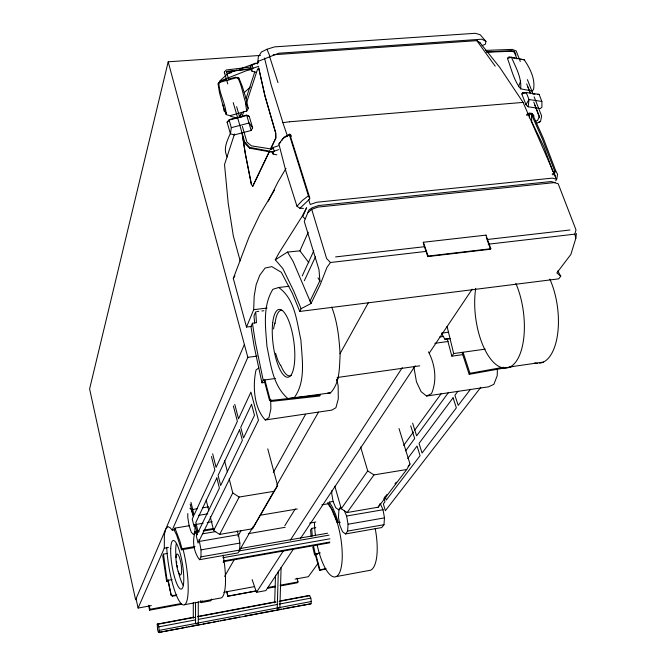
<?xml version="1.0" encoding="UTF-8"?>
<svg xmlns="http://www.w3.org/2000/svg" width="666" height="666" viewBox="0 0 666 666"><rect width="100%" height="100%" fill="white"/><g stroke="black" fill="none" stroke-linecap="round" stroke-linejoin="round"><path stroke-width="1" d="M187.795 513.578L187.787 517.557L189.127 525.832L191.317 532.325L193.531 534.573L194.93 531.643L194.955 524.617L203.08 523.251M198.277 601.856L198.277 623.393L195.538 623.909L195.521 602.364M520.679 88.853C521.744 77.581 515.767 67.283 511.421 57.251L508.899 57.134L507.425 58.342C511.338 68.581 513.702 80.311 520.679 88.853L532.151 90.976L533.541 89.535C535.456 78.913 530.044 68.407 524.267 59.815L511.421 57.251L507.425 58.342M199.176 531.743L195.121 532.434C191.95 540.942 193.889 552.597 199.55 559.69L200.982 556.868L201.024 549.858L199.001 539.46M413.886 367.033L416.458 381.826L421.095 391.683L426.59 396.029L488.486 386.838L493.864 384.357L497.211 375.699L497.402 368.947M199.55 559.69L238.095 552.888L239.718 550.058L239.86 543.09L238.461 534.673L237.096 530.91M274.658 602.88L275.524 575.258M278.338 571.062L277.214 608.399L279.853 607.9L281.11 567.465M251.665 326.407L246.503 327.064L253.679 309.698L254.179 296.228L256.119 284.84L259.74 275.258L265.093 268.04L271.778 266.616L281.318 272.294L292.507 293.648L299.783 311.438L558.707 278.846L560.772 276.14L557.792 270.979M331.884 490.617L331.726 493.539L333.117 501.548L335.756 507.75L338.653 509.798L340.709 506.843M193.798 617.199L157.218 624.092L157.609 629.919L158.5 632.517L310.989 603.821L311.338 601.506L310.789 598.126L309.673 595.662L308.641 595.562L280.186 600.923M159.224 632.7L158.833 626.848L157.942 624.258L157.218 624.092M340.925 507.6L338.869 510.556L338.478 517.349L339.885 525.424L342.565 531.759L345.521 533.949L347.627 531.093L348.052 524.234L346.611 516.025L344.272 510.572M345.521 533.949L381.71 527.572L383.974 524.7L384.482 517.882L383.042 509.748L380.203 503.463M528.188 106.81L528.995 99.517L526.24 92.474L522.66 92.507L521.828 93.964L525.949 104.679L528.188 106.81L540.384 108.575L541.957 107.043L541.866 101.448L539.11 94.397L526.24 92.474L521.828 93.964M560.772 276.14L556.843 272.918L570.879 254.412L575.815 238.361L576.398 233.475M230.419 133.749L231.318 127.681L229.137 120.063L229.595 119.489L246.686 115.143L249.25 116.408L252.63 127.88L251.149 130.478L234.216 134.932L230.419 133.749L227.089 122.194L229.595 119.489M272.594 152.331L249.584 148.193L249.708 147.386L244.705 142.016M538.511 122.411L540.534 121.487L541.616 115.951L534.132 96.836M485.972 41.359L481.751 39.202L278.704 53.238L257.817 61.488L258.341 56.86L261.422 52.006L266.974 49.267L274.509 46.886L475.241 33.3L480.211 34.749L485.972 41.359L485.406 44.214L482.067 45.663M273.526 328.971L274.717 323.06M260.448 55.42L168.19 61.813L89.602 388.927L135.614 599.808L244.38 344.505M575.815 238.361L574.85 234.149L576.007 229.912L558.158 183.708L554.095 182.642L318.173 207.059L311.696 209.299L308.05 212.612M234.499 134.008L224.525 164.552L228.222 203.446L233.333 235.989L240.176 260.847M239.968 117.258L241.575 112.338M246.087 98.543L254.77 71.936M257.342 64.053L258.308 61.097M241.791 117.224L243.781 111.314M246.611 102.497L257.592 69.106L258.741 68.015L265.051 96.137L275.741 133.042L275.841 138.078L270.504 149.217L275.774 138.103L275.674 133.067L264.985 96.154L258.674 68.04M555.119 182.617L551.057 181.56L318.598 205.544L312.138 207.767L308.941 210.006L304.254 221.353L318.997 269.747L319.888 280.744L310.031 301.115L311.022 303.513L301.09 308.691L299.783 311.438M552.78 174.925L554.445 173.734L555.635 170.554L543.373 138.378L532.151 113.461L529.32 113.029L526.573 114.477M246.503 327.064L233.291 278.43L249.042 237.004L260.09 214.019L274.492 190.06M518.481 86.713L520.687 81.052M255.378 312.57L253.979 315.884L254.678 323.002M303.446 208.375L299.925 208.3L296.961 206.21L285.905 171.287L278.887 144.039L282.983 138.42L289.41 134.923L289.735 134.174L291.142 135.323M151.349 605.627L138.095 608.066L164.327 548.126M168.423 547.419L164.311 548.176L164.352 534.698L165.643 529.328L167.974 526.606L170.246 527.838L172.211 530.111L247.835 357.342L168.19 61.813M255.727 311.746L256.468 322.71L252.439 323.226L250.965 326.573L254.012 345.612L261.946 382.808L264.985 382.384M167.499 553.429L163.486 554.129L162.737 555.835L166.642 581.426L168.648 581.068M189.244 525.724L174.95 528.13L174.126 529.994L176.74 535.306L181.477 549.808L194.539 547.544M301.09 308.691L293.723 291.042L282.867 268.589L275.283 259.798L287.504 252.064L299.933 250.857L308.208 232.234M302.239 275.924L313.744 250.915M533.782 102.073L539.377 116.442L537.529 120.463L535.705 121.22M149.975 609.29L181.485 603.463L181.035 604.328L149.584 610.156L149.975 609.29L149.117 605.402M304.345 280.702L315.493 256.743M166.642 581.426L167.083 580.486L163.486 554.129M181.477 549.808L181.968 548.759L179.87 541.025L174.95 528.13M230.669 132.742C227.431 140.409 222.644 148.834 227.314 157.001M261.946 382.808L263.187 380.178L255.394 342.49L252.439 323.226M252.664 186.372L269.547 151.099M269.613 151.074L252.722 186.355L251.365 184.449L245.279 153.646L242.124 133.2L245.346 153.63L251.432 184.432M311.022 303.513L320.196 284.64L326.914 267.474L330.469 262.496L426.365 251.373M176.473 595.546L172.369 596.153L171.195 595.354L168.107 579.828M172.369 596.153L172.636 595.595L176.748 594.988M270.038 399.3L271.678 400.391L320.321 394.971L319.73 396.02L271.154 401.44L269.522 400.349L270.038 399.3L264.835 379.712M271.154 401.44L271.678 400.391M268.323 201.132L278.105 181.735L285.98 168.456M267.757 448.867L277.614 485.614L252.447 528.779L219.663 534.407L213.661 530.527L232.767 492.932L229.196 478.862M219.663 534.407L239.169 497.044L273.876 491.342L277.614 485.614M275.283 259.798L278.954 253.03L301.881 216.725L306.576 207.75L302.755 216.633L305.12 218.823M211.746 599.009L210.714 600.815L201.115 602.597L202.123 600.774M223.318 562.57L224.334 560.747M237.953 536.188L240.984 530.727M273.285 472.51L305.586 414.294M339.96 353.804L368.598 302.297M228.48 79.121L235.364 77.281L238.944 78.18L242.349 86.497L246.204 99.067L248.251 108.5L246.72 111.089L229.92 115.709L226.215 114.594L222.952 105.569L219.505 92.774L218.082 83.908L220.604 81.227L226.507 79.645M224.642 576.431L234.449 559.274M240.126 549.342L253.022 526.773M276.756 485.231L318.548 412.088M336.605 380.486L338.669 376.873M252.447 528.779L273.876 491.342M423.126 242.749L423.41 242.249L485.972 235.131L490.825 248.734L490.509 249.226L427.772 256.577L423.434 243.664M525.949 104.679L528.995 99.517L541.866 101.448M427.772 256.577L428.063 256.085L423.41 242.249M334.856 486.288L341.267 508.757L347.144 512.529L378.163 507.201L406.701 469.522L409.998 464.011L399.009 428.538M255.969 591.067L227.889 596.27L226.79 591.208M378.163 507.201L380.278 503.679M284.807 525.699L295.263 508.941M485.647 235.622L485.972 235.131M252.131 579.595L256.485 592.324L283.608 550.524M290.384 540.076L402.264 367.665M233.291 278.43L234.948 275.907M293.431 549.084L265.859 590.584L256.485 592.324M300.324 538.702L415.218 365.792M429.462 352.789L472.194 289.177M315.792 527.663L311.713 528.371L310.547 530.094L311.155 536.605M333.4 501.406L329.379 502.081L328.113 503.962L331.477 508.957L337.279 522.768L340.318 522.244M293.889 398.176C306.235 381.785 301.998 359.207 300.924 340.11C296.786 321.969 295.18 299.084 278.688 287.504L272.894 289.294C262.346 306.21 265.567 327.514 266.958 346.403C270.721 364.502 272.993 385.822 287.895 398.568L330.494 392.882C340.068 382.817 339.294 367.873 340.126 354.953C339.227 338.761 337.579 322.302 331.71 307.051M281.743 140.534L283.991 137.238L289.735 134.174M239.302 116.791L241.05 114.269M555.644 180.827L556.768 179.204L557.567 174.342L555.635 170.554M341.267 508.757L367.715 470.912L360.622 446.994M441.916 334.016L444.796 339.169L447.302 339.061L451.848 356.16L453.688 353.538L485.181 349.134M312.77 547.027L314.552 554.845L315.226 553.887L320.329 552.971M337.279 522.768L338.037 521.703L335.539 514.31L332.567 507.367L329.379 502.081M347.144 512.529L373.967 474.9L406.701 469.522M297.036 578.171L298.035 581.909L297.402 582.783L280.453 585.922M403.696 445.379L413.428 431.959M414.643 430.278L441.4 393.381M318.082 563.319L308.35 576.698L295.096 579.137M405.611 450.89L414.677 438.519L410.697 425.832M448.601 392.349L416.616 435.847L412.629 423.135M315.409 554.911L319.555 570.412L319.971 569.855L325.999 568.531M462.237 353.088L469.18 374.342L469.955 373.301L503.463 367.266M407.734 458.491L417.041 446.012L420.071 455.702L386.272 500.074L385.181 496.42M457.95 391.242L454.903 395.329L458.225 405.369L470.529 389.277M384.449 497.802L386.946 494.505M395.038 483.791L396.287 482.142M408.125 466.483L409.998 464.011M480.835 387.271L385.356 510.714L383.341 503.937L384.99 501.764L383.899 498.135M296.961 206.21L302.173 200.616L308.383 195.771L289.41 134.923M224.667 73.285L224.317 72.078L226.282 69.98L251.257 66.966M278.887 144.039L280.619 142.191M218.082 83.908L220.604 81.227M227.089 122.194L229.137 120.063L247.036 115.393L249.25 116.408M299.925 208.3L309.823 198.859L308.383 195.771M258.683 62.562L251.998 64.835L250.366 66.442L252.031 71.27L256.502 72.394M251.373 69.838L253.013 68.24L258.749 66.292M236.796 70.146L228.197 73.293L219.314 81.41L246.653 70.613L251.64 69.472M244.272 92.574L250.258 87.129M271.403 149.084L273.127 147.519L278.43 145.746M278.638 149.675L274.209 151.157L272.477 152.722L273.127 154.062L276.798 154.828M258.874 367.848L256.027 370.038C252.556 385.814 253.838 407.709 265.276 419.988L331.71 410.123L335.897 407.759L338.286 398.951L338.161 386.022L336.854 379.304M552.189 174.101L553.704 172.994L554.503 170.588L542.332 138.911L531.41 114.361L529.32 114.127L526.748 115.526M265.276 419.988L268.939 417.674L270.887 408.807L270.679 400.757M426.59 396.029L431.51 393.598C437.262 380.319 435.114 364.394 428.454 351.839M536.921 123.127L540.534 121.487M239.668 69.097L255.919 63.162M231.318 127.681L249.201 122.952L252.63 127.88M319.555 570.412L325.582 569.089M158.5 632.517L162.562 631.743M164.594 631.351L179.845 628.454M181.876 628.063L186.955 627.097M188.994 626.714L201.19 624.392M203.222 624.009L211.355 622.46M213.386 622.069L218.465 621.103M220.504 620.72L225.583 619.755M227.614 619.363L239.818 617.049M244.897 616.075L257.093 613.761M259.124 613.369L274.375 610.472M276.407 610.081L281.493 609.115M283.525 608.732L295.721 606.41M297.752 606.027L310.989 603.821M197.869 616.433L275.1 601.881M157.942 624.258L194.597 617.349M197.652 616.774L276.065 601.997M279.121 601.415L309.673 595.662M158.833 626.848L195.546 619.913M198.61 619.33L277.139 604.487M279.179 604.104L310.789 598.126M159.365 630.352L311.338 601.506M275.066 586.155L268.082 587.445L267.499 588.319L275.474 586.846M280.061 585.231L298.035 581.909M227.988 596.103L256.085 590.9M184.673 604.678L221.395 597.868A40.293 9.59 80.5 0 0 223.135 555.186M336.238 576.581L370.629 570.204A39.003 13.054 79.7 0 0 375.166 528.388M223.734 592.29L254.32 586.654M469.18 374.342L512.787 366.483M314.552 554.845L317.607 554.295M167.083 580.486L172.103 579.587M222.735 557.758L329.961 538.802M223.768 560.88L329.861 542.049M223.202 561.721L329.687 542.798M239.444 548.684L327.555 533.225M200.982 556.868L239.718 550.058M347.627 531.093L383.974 524.7M239.269 550.932L329.079 535.131M181.968 548.759L195.055 546.486M201.024 549.858L239.86 543.09M348.052 524.234L384.482 517.882M199.642 541.358L238.461 534.673M346.611 516.025L383.042 509.748M248.276 533.674L285.148 527.297M309.715 523.068L315.859 522.002M194.93 531.643L198.984 530.96M204.046 530.094L213.17 528.546M203.23 531.052L214.369 529.154M202.472 533.832L215.709 531.576M207.143 522.56L212.221 521.703M172.211 530.111L175.291 529.595M260.389 515.209L297.294 508.974M321.903 504.82L329.079 503.604M198.668 515.359L207.8 513.836M189.893 508.283L191.367 509.69L197.436 508.691M202.497 507.85L208.566 506.851M510.156 366.891L543.398 362.079M451.848 356.16L463.178 354.562M337.121 377.522L419.78 365.825M263.187 380.178L275.408 378.471M434.823 343.306L448.068 341.491M439.652 336.988L443.681 336.438M444.796 339.169L449.875 338.47M447.302 339.061L450.366 338.644M247.835 357.342L257.084 356.102M441.433 333.158L448.526 332.201M289.568 121.77L282.85 122.661L287.479 136.105M253.679 309.698L267.058 308.033M256.743 311.613L258.774 311.363M261.83 310.98L263.861 310.731M226.373 71.903L251.806 68.856M278.688 287.504L288.886 286.28M428.063 256.085L490.825 248.734M488.236 244.197L574.85 234.149M335.606 256.918L424.375 246.72M487.337 239.485L569.913 230.003M251.64 68.656L227.872 71.229L226.598 72.128L228.896 80.02M289.51 121.786L523.076 102.406L553.604 172.594M327.747 393.073L330.494 392.882M273.193 54.779L476.823 40.651L480.228 42.999L499.808 67.457L523.076 102.406M486.363 51.906L511.771 50.724L513.994 51.315L516.974 58.983M486.863 52.206L511.563 51.265L514.868 52.206L515.959 55.095M485.697 50.383L512.154 49.409L516.175 50.949L520.296 61.463M537.437 94.339L539.11 94.397M519.871 59.191L524.267 59.815M522.66 92.507L525.732 92.94M532.883 93.956L534.931 94.247M272.136 149.151L251.432 145.854L246.928 142.133L242.349 126.357M508.899 57.134L510.914 57.517M512.937 57.909L514.951 58.292M249.708 147.386L273.31 151.898M235.364 77.281L238.944 78.18M230.561 116.309L237.454 118.14M367.715 470.912L373.967 474.9M232.767 492.932L239.169 497.044M171.462 594.796L172.636 595.595M480.228 42.999L476.814 40.651L495.221 66.192M246.686 115.143L251.149 130.478M226.215 112.737L224.042 110.956L223.068 104.845M291.433 136.422L290.126 135.306L309.807 198.002M195.121 532.434L197.386 534.706M330.469 262.496L326.631 258.591L311.696 209.299M249.584 148.193L245.196 143.723L233.217 102.614M299.933 250.857L308.866 262.737M532.151 113.461L534.082 116.067M317.982 277.855L320.13 281.41M287.504 252.064L293.19 261.572L310.031 301.115M280.553 365.584L277.839 360.398L275.566 353.255M226.215 114.594C225.732 103.563 219.147 93.756 218.823 82.584L237.571 77.439C243.023 87.154 242.973 98.818 248.251 108.5M554.403 174.475L556.401 179.196L552.33 178.13L316.691 202.264L310.231 204.487L308.616 199.567M266.974 49.267L269.971 56.41M527.405 79.629L533.016 93.964M526.681 83.883L530.419 93.456M527.947 86.913L530.494 93.656M534.848 105.228L539.577 117.765L539.377 116.442M552.847 171.478L543.856 146.711L531.751 121.828L531.41 114.361M486.347 237.562L490.159 248.251M191.367 509.69L193.59 516.208M554.445 173.734L555.486 176.84M463.311 352.988L469.955 373.301M269.439 56.027L277.963 82.576M282.917 122.636L271.12 84.798L264.51 58.075M200.533 600.732L201.115 602.597M251.998 64.835L253.013 68.24M251.273 68.723L252.031 71.27M273.127 147.519L274.209 151.157M272.594 152.248L273.127 154.062M224.317 72.078L227.764 83.899M236.621 106.643L239.777 117.482M315.559 553.371L319.971 569.855M264.327 380.786L269.522 400.349M233.366 405.952L237.379 421.353L216.067 467.357L212.67 453.821M234.757 404.37L238.52 418.839L250.924 392.091L258.466 420.263L198.018 543.065L196.304 535.947L197.336 533.799L195.03 524.242L194.014 526.398L192.241 519.022L193.265 516.808L190.21 504.12M453.688 353.538L447.061 326.407M224.6 460.772L227.406 471.828M211.463 456.51L214.852 470.021L194.056 515.101L190.992 502.38M206.177 500.066L208.833 510.872M210.281 516.766L213.661 530.527M226.69 591.383L227.889 596.27M167.84 580.394L171.195 595.354M148.51 605.302L149.584 610.156M136.064 598.759L138.095 608.066M313.553 545.912L315.226 553.887M245.454 102.889L246.72 111.089M311.713 528.371L312.246 536.055M529.32 114.127L529.378 117.949M193.29 602.697L193.29 618.223M228.197 73.293A989.693 855.835 68.9 0 1 231.227 72.761M515.85 283.4A53.755 24.051 82.5 0 1 520.396 353.08A53.755 24.051 82.5 0 1 489.119 356.934A53.755 24.051 82.5 0 1 475.715 288.345M537.687 363.328A53.347 25.025 82.5 0 1 534.74 362.878M549.85 279.121A53.347 25.025 82.5 0 1 557.775 332.867A53.347 25.025 82.5 0 1 539.643 363.228M327.597 502.672A39.302 12.279 79.9 0 1 340.925 568.664A39.302 12.279 79.9 0 1 317.141 544.863M315.526 535.78A39.302 12.279 79.9 0 1 314.444 522.668M182.934 548.701A40.609 8.7 80.7 0 1 183.475 604.969A40.609 8.7 80.7 0 1 166.725 547.319M183.516 585.697A23.818 5.178 80.7 0 1 178.272 571.27M177.456 567.34A23.818 5.178 80.7 0 1 177.089 565.309M176.773 563.303A23.818 5.178 80.7 0 1 176.49 561.305M176.049 557.317A23.818 5.178 80.7 0 1 176.348 543.423M291.608 375.174A33.092 10.165 82.5 0 1 280.719 365.218M275.033 323.768A33.092 10.165 82.5 0 1 281.801 310.231M216.841 477.922L195.821 522.519L198.143 532.126L219.397 488.145L216.841 477.922M239.577 429.77L218.098 475.341L220.654 485.522L242.349 440.401L239.577 429.77M251.557 404.32L240.742 427.306L243.54 437.937L254.487 415.351L251.557 404.32M453.063 397.785L419.031 443.414L422.069 453.055L456.36 407.833L453.063 397.785M170.729 548.401A24.625 5.278 80.7 0 0 179.787 588.561A24.625 5.278 80.7 0 0 181.185 557.467A24.625 5.278 80.7 0 0 170.729 548.401M175.99 557.475A10.623 2.289 80.7 0 0 179.937 574.75A10.623 2.289 80.7 0 0 180.503 561.23A10.623 2.289 80.7 0 0 175.99 557.475M272.744 322.427A34.199 10.456 82.5 0 0 286.105 376.931A34.199 10.456 82.5 0 0 291.8 330.644A34.199 10.456 82.5 0 0 272.744 322.427"/></g></svg>
